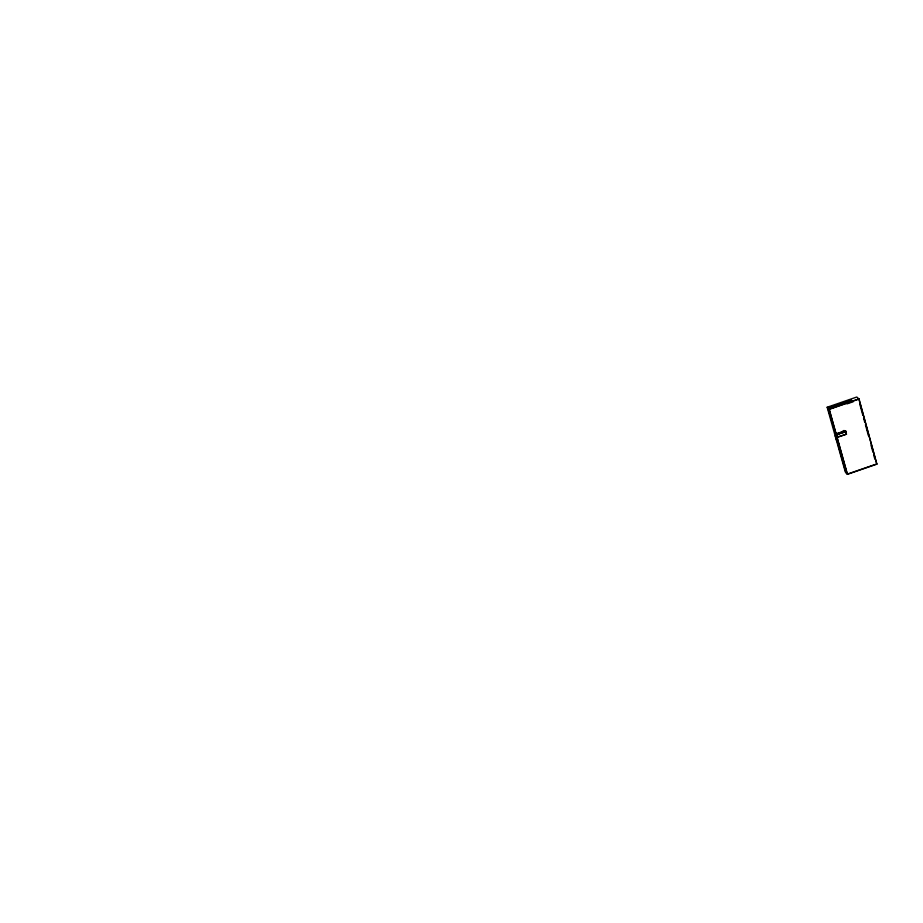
<?xml version="1.0" encoding="UTF-8"?>
<svg xmlns="http://www.w3.org/2000/svg" width="923" height="923" viewBox="0 0 923 923"><rect width="100%" height="100%" fill="white"/><g stroke="black" fill="none" stroke-linecap="round" stroke-linejoin="round"><path stroke-width="1.38" d="M827.146 407.251L856.809 397.017L859.036 399.059L876.85 464.165L847.452 474.318L845.306 471.965L827.146 407.251L829.246 409.339L847.452 474.318M833.273 406.847L828.427 408.52L833.642 427.118L827.793 407.885L832.627 406.212L833.504 407.678M846.206 402.393L845.549 401.759L832.961 406.097L833.607 406.731L846.206 402.393L846.437 403.213M846.529 402.278L851.617 400.524L850.948 399.901L845.86 401.643L846.749 403.097M829.246 409.339L859.036 399.059M846.945 403.905L853.244 401.736M843.08 430.753L843.818 430.649M845.376 430.683L836.826 433.625L837.749 436.925L846.46 434.168L845.376 430.683L846.287 433.983M837.011 433.81L845.549 430.868M837.08 434.468L846.01 431.387M838.084 434.398L840.011 433.729M841.961 433.06L845.837 431.722M836.042 435.529L835.223 435.818L836.976 441.586L837.796 441.298M836.319 436.233L834.727 430.568L836.319 436.233L837.369 436.198L836.423 432.795M837.819 437.179L846.529 434.179M837.599 441.102L836.976 441.586M845.964 472.68L837.922 443.998L839.388 444.401M876.665 463.981L847.279 474.122L829.073 409.166L858.851 398.886L876.85 464.165M844.683 430.672L843.703 430.533M833.607 406.731L833.838 407.562M838.569 444.678L846.622 473.395M859.798 404.182L862.786 415.131M863.536 417.877L864.666 421.984M865.416 424.718L868.416 435.679M871.035 445.267L872.916 452.12M873.666 454.854L874.785 458.962"/></g></svg>
